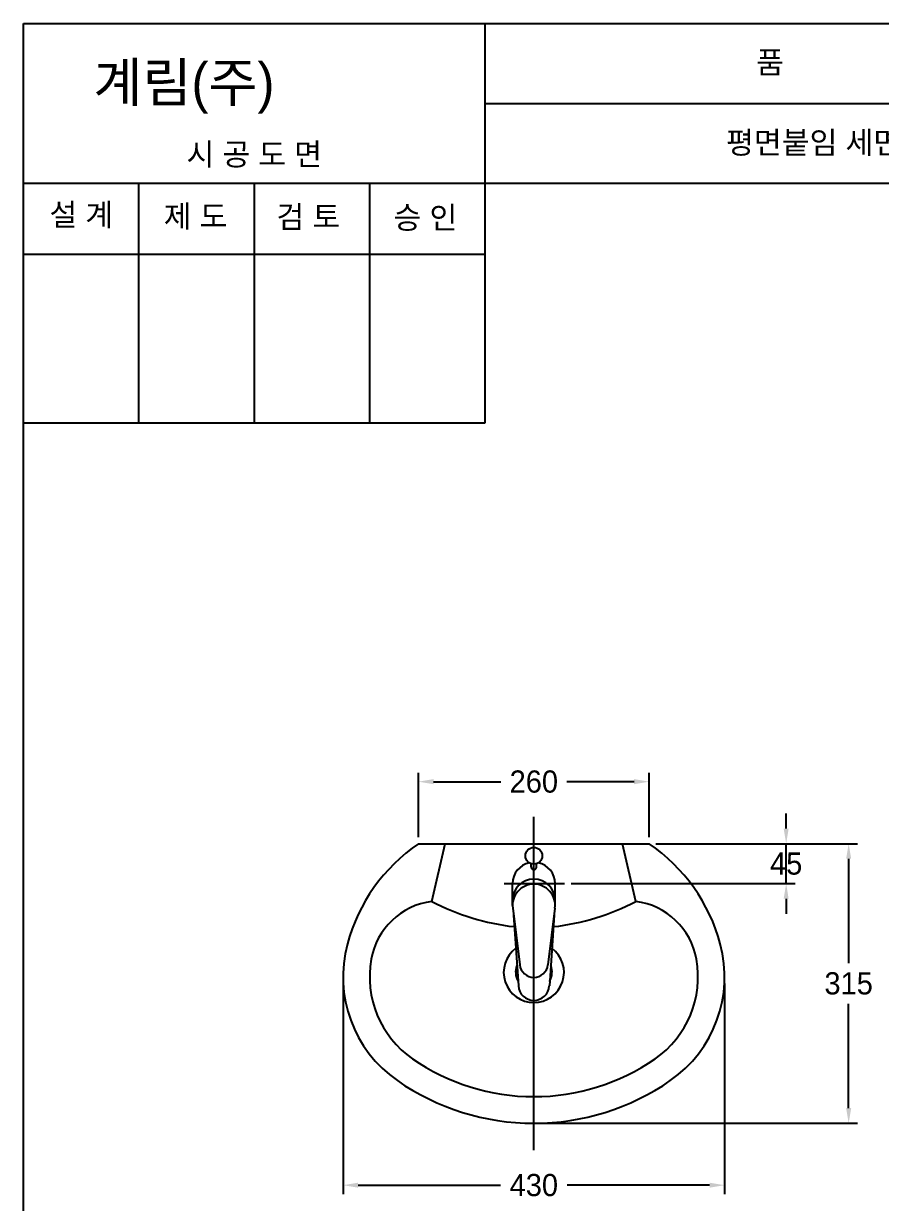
# Model space of a CAD drawing. Header units: millimetres. Extents: x 0 to 3750, y -67 to 2530.
# Drawn here: x 0 to 967, y 1200 to 2530 of the extents above; entities that cross this region are included whole.
import ezdxf
from ezdxf.enums import TextEntityAlignment as Align
from ezdxf.lldxf.tags import DXFTag

# ---------------------------------------------------------------- set-up
doc = ezdxf.new("R2010")
doc.units = ezdxf.units.MM
for name, color, linetype in [('TEXT', 7, 'Continuous'), ('내부선 및 부속', 4, 'Continuous'), ('도각라인', 7, 'Continuous'), ('외형선', 3, 'Continuous'), ('중심선', 1, 'DASHED'), ('치수선', 7, 'Continuous')]:
    doc.layers.add(name, color=color, linetype=linetype)
doc.styles.add('____', font='')
doc.styles.add('타이틀', font='H2GTRM.TTF', dxfattribs={"height": 25})
doc.styles.get('____').set_extended_font_data('굴림')
tags = doc.linetypes.add('DASHDOT', pattern=[70, 31, -13, 13, -13]).pattern_tags.tags
tags[10:11] = [DXFTag(74, 4), DXFTag(75, 0), DXFTag(340, '0'), DXFTag(46, 0.0), DXFTag(50, 0.0), DXFTag(44, 0.0), DXFTag(45, 0.0)]
tags[8:9] = [DXFTag(74, 4), DXFTag(75, 0), DXFTag(340, '0'), DXFTag(46, 0.0), DXFTag(50, 0.0), DXFTag(44, 0.0), DXFTag(45, 0.0)]
tags[6:7] = [DXFTag(74, 4), DXFTag(75, 0), DXFTag(340, '0'), DXFTag(46, 0.0), DXFTag(50, 0.0), DXFTag(44, 0.0), DXFTag(45, 0.0)]
tags[4:5] = [DXFTag(74, 4), DXFTag(75, 0), DXFTag(340, '0'), DXFTag(46, 0.0), DXFTag(50, 0.0), DXFTag(44, 0.0), DXFTag(45, 0.0)]
tags = doc.linetypes.add('DASHED', pattern=[25.72, 12.86, -12.86]).pattern_tags.tags
tags[6:7] = [DXFTag(74, 4), DXFTag(75, 0), DXFTag(340, '0'), DXFTag(46, 0.0), DXFTag(50, 0.0), DXFTag(44, 0.0), DXFTag(45, 0.0)]
tags[4:5] = [DXFTag(74, 4), DXFTag(75, 0), DXFTag(340, '0'), DXFTag(46, 0.0), DXFTag(50, 0.0), DXFTag(44, 0.0), DXFTag(45, 0.0)]
doc.dimstyles.new('MSADIM', dxfattribs={"dimtxt": 33, "dimasz": 17, "dimexe": 10, "dimexo": 7.5, "dimgap": 10, "dimtad": 0, "dimtih": 1, "dimtoh": 1, "dimdec": 0, "dimzin": 1, "dimdsep": 46, "dimtxsty": '____', "dimcen": 11.25, "dimadec": 0, "dimazin": 0, "dimtfac": 1, "dimtdec": 0, "dimtix": 1, "dimtmove": 0, "dimatfit": 3, "dimfxl": 0, "dimtolj": 1, "dimtzin": 1, "dimarcsym": 0})

# ---------------------------------------------------------------- blocks, each defined once
blk = doc.blocks.new('*D39')
at = {"layer": '치수선', "color": 0, "linetype": 'Continuous', "lineweight": -2}
for p, q in [((444.9, 1613.3), (444.9, 1685.7)), ((461.9, 1675.7), (537.6, 1675.7)), ((687.9, 1675.7), (612.2, 1675.7)), ((704.9, 1613.3), (704.9, 1685.7))]:
    blk.add_line(p, q, dxfattribs=at)
at = {"layer": '치수선', "color": 0, "linetype": 'Continuous'}
for points in [[(461.9, 1678.6), (461.9, 1672.9), (444.9, 1675.7)], [(687.9, 1678.6), (687.9, 1672.9), (704.9, 1675.7)]]:
    blk.add_solid(points, dxfattribs=at)
at = {"layer": '치수선', "color": 0, "linetype": 'Continuous', "insert": (574.9, 1675.7), "char_height": 25, "attachment_point": 5, "style": '____'}
blk.add_mtext('\\A1;260', dxfattribs=at)
blk = doc.blocks.new('*D40')
at = {"layer": '치수선', "color": 0, "linetype": 'Continuous', "lineweight": -2}
for p, q in [((712.4, 1605.8), (939.6, 1605.8)), ((929.6, 1588.8), (929.6, 1471.1)), ((929.6, 1307.8), (929.6, 1425.4)), ((582.4, 1290.8), (939.6, 1290.8))]:
    blk.add_line(p, q, dxfattribs=at)
at = {"layer": '치수선', "color": 0, "linetype": 'Continuous'}
for points in [[(926.8, 1588.8), (932.5, 1588.8), (929.6, 1605.8)], [(926.8, 1307.8), (932.5, 1307.8), (929.6, 1290.8)]]:
    blk.add_solid(points, dxfattribs=at)
at = {"layer": '치수선', "color": 0, "linetype": 'Continuous', "insert": (929.6, 1448.3), "char_height": 25, "attachment_point": 5, "style": '____'}
blk.add_mtext('\\A1;315', dxfattribs=at)
blk = doc.blocks.new('*D41')
at = {"layer": '치수선', "color": 0, "linetype": 'Continuous', "lineweight": -2}
for p, q in [((859.2, 1622.8), (859.2, 1639.8)), ((712.4, 1605.8), (869.2, 1605.8)), ((859.2, 1560.8), (859.2, 1605.8)), ((616.9, 1560.8), (869.2, 1560.8)), ((859.2, 1543.8), (859.2, 1526.8))]:
    blk.add_line(p, q, dxfattribs=at)
at = {"layer": '치수선', "color": 0, "linetype": 'Continuous'}
for points in [[(856.4, 1622.8), (862, 1622.8), (859.2, 1605.8)], [(856.4, 1543.8), (862, 1543.8), (859.2, 1560.8)]]:
    blk.add_solid(points, dxfattribs=at)
at = {"layer": '치수선', "color": 0, "linetype": 'Continuous', "insert": (859.2, 1583.3), "char_height": 25, "attachment_point": 5, "style": '____'}
blk.add_mtext('\\A1;45', dxfattribs=at)
blk = doc.blocks.new('*D42')
at = {"layer": '치수선', "color": 0, "linetype": 'Continuous', "lineweight": -2}
for p, q in [((359.9, 1448.3), (359.9, 1211)), ((789.9, 1448.3), (789.9, 1211)), ((376.9, 1221), (537.3, 1221)), ((772.9, 1221), (612.6, 1221))]:
    blk.add_line(p, q, dxfattribs=at)
at = {"layer": '치수선', "color": 0, "linetype": 'Continuous'}
for points in [[(376.9, 1223.8), (376.9, 1218.2), (359.9, 1221)], [(772.9, 1223.8), (772.9, 1218.2), (789.9, 1221)]]:
    blk.add_solid(points, dxfattribs=at)
at = {"layer": '치수선', "color": 0, "linetype": 'Continuous', "insert": (574.9, 1221), "char_height": 25, "attachment_point": 5, "style": '____'}
blk.add_mtext('\\A1;430', dxfattribs=at)

msp = doc.modelspace()

# ---------------------------------------------------------------- linework, layer by layer
at = {"layer": '내부선 및 부속', "linetype": 'Continuous'}
for p, q in [((459.9, 1540.8), (474.9, 1605.8)), ((689.9, 1540.8), (674.9, 1605.8)), ((571.9, 1579.7), (571.9, 1583.3)), ((577.9, 1579.7), (577.9, 1583.3)), ((550.9, 1536.2), (550.9, 1560.8)), ((598.9, 1536.2), (598.9, 1560.8)), ((551.1, 1533.3), (559, 1469.2)), ((598.7, 1533.3), (590.8, 1469.2)), ((552.1, 1525.4), (557.5, 1445.7)), ((597.8, 1525.4), (592.4, 1445.7)), ((591.2, 1440.3), (591.2, 1440.3))]:
    msp.add_line(p, q, dxfattribs=at)
msp.add_circle((574.9, 1592.2), 9.44, dxfattribs=at)
for centre, radius, start, end in [((574.9, 1560.8), 24, 102.0723, 180), ((574.9, 1560.8), 24, 0, 77.9277), ((574.9, 1542), 24, 90, 180), ((574.9, 1536.2), 24, 90.0001, 187.0619), ((574.9, 1542), 24, 0, 90), ((574.9, 1536.2), 24, 352.9381, 90), ((574.9, 1460.8), 34, 126.7037, 53.2962), ((574.9, 1460.8), 20.5, 157.9494, 209.774), ((574.9, 1471.2), 16, 187.0614, 270), ((574.9, 1471.2), 16, 270, 352.9386), ((574.9, 1460.8), 20.5, 330.2264, 22.0503), ((574.9, 1446.8), 17.5, 183.8617, 270), ((574.9, 1446.8), 17.5, 270, 356.1383)]:
    msp.add_arc(centre, radius, start, end, dxfattribs=at)
msp.add_rational_spline([(571.9, 1579.7), (571.9, 1576.7), (574.9, 1576.7), (577.9, 1576.7), (577.9, 1579.7)], [1, 0.707106781187, 1, 0.707106844466, 0.999999873441], degree=2, knots=[1.570796, 1.570796, 1.570796, 3.141593, 3.141593, 4.712389, 4.712389, 4.712389], dxfattribs=at)
for points in [[(551.1, 1538.4), (551.1, 1538.4), (551.1, 1538.4)], [(598.7, 1538.4), (598.7, 1538.4), (598.7, 1538.4)]]:
    msp.add_rational_spline(points, [0.951478400245, 0.951479795366, 0.951481190022], degree=2, dxfattribs=at)
at = {"layer": '도각라인', "color": 7}
for p, q in [((0, 0), (0, 2530)), ((0, 2530), (1800, 2530)), ((520, 2080), (520, 2530)), ((520, 2440), (1800, 2440)), ((0, 2350), (1800, 2350)), ((130, 2080), (130, 2350)), ((260, 2080), (260, 2350)), ((390, 2080), (390, 2350)), ((0, 2270), (520, 2270)), ((0, 2080), (520, 2080))]:
    msp.add_line(p, q, dxfattribs=at)
at = {"layer": '외형선', "linetype": 'Continuous'}
msp.add_line((444.9, 1605.8), (704.9, 1605.8), dxfattribs=at)
for centre, radius, start, end in [((557.9, 1440.8), 200, 124.4075, 164.9311), ((591.9, 1440.8), 200, 15.0688, 55.5925), ((470.4, 1461.5), 80, 97.5462, 169.8399), ((581.2, 1770.8), 260, 242.2042, 263.7727), ((568.7, 1770.8), 260, 276.2273, 297.7958), ((679.4, 1461.5), 80, 10.1601, 82.4538), ((502.2, 1455.8), 142.3, 164.9312, 235.292), ((647.6, 1455.8), 142.3, 304.7081, 15.0689), ((502.2, 1455.8), 112.3, 169.8399, 235.2919), ((647.6, 1455.8), 112.3, 304.7081, 10.1601), ((574.9, 1560.8), 240, 235.2919, 270), ((574.9, 1560.8), 240, 270, 304.7081), ((574.9, 1560.8), 270, 235.2919, 270), ((574.9, 1560.8), 270, 270, 304.7081)]:
    msp.add_arc(centre, radius, start, end, dxfattribs=at)
at = {"layer": '중심선', "linetype": 'DASHDOT'}
for p, q in [((574.9, 1260.5), (574.9, 1636.2)), ((541.4, 1560.8), (609.4, 1560.8))]:
    msp.add_line(p, q, dxfattribs=at)

# ---------------------------------------------------------------- texts
at = {"layer": 'TEXT', "style": '타이틀'}
for s, p in [('품             명', (915.7, 2486.4)), ('평면붙임 세면기', (905.8, 2396)), ('시 공 도 면', (259.9, 2382.7)), ('설 계', (65, 2314.6)), ('제 도', (193.8, 2312.9)), ('검 토', (320.8, 2312.3)), ('승 인', (452.7, 2311.4))]:
    msp.add_text(s, height=25, dxfattribs=at).set_placement(p, align=Align.MIDDLE_CENTER)
msp.add_text('계림(주)', height=44, dxfattribs=at).set_placement((78.7, 2441.8))

# ---------------------------------------------------------------- dimensions: what is measured, and where the dimension line sits
at = {"layer": '치수선', "linetype": 'Continuous'}
for base, p1, p2, picture, middle in [((704.9, 1675.7), (444.9, 1605.8), (704.9, 1605.8), '*D39', (574.9, 1675.7)), ((789.9, 1221), (359.9, 1455.8), (789.9, 1455.8), '*D42', (574.9, 1221))]:
    dim = msp.add_linear_dim(base=base, p1=p1, p2=p2, dimstyle='MSADIM', override={"dimtxt": 25}, dxfattribs=at)
    dim.commit()
    dim.dimension.update_dxf_attribs({"geometry": picture, "text_midpoint": middle, "dimtype": 160})
dim = msp.add_linear_dim(base=(859.2, 1605.8), p1=(609.4, 1560.8), p2=(704.9, 1605.8), angle=90, dimstyle='MSADIM', override={"dimtxt": 25}, dxfattribs=at)
dim.commit()
dim.dimension.update_dxf_attribs({"geometry": '*D41', "text_midpoint": (859.2, 1583.3)})
dim = msp.add_linear_dim(base=(929.6, 1605.8), p1=(574.9, 1290.8), p2=(704.9, 1605.8), angle=90, dimstyle='MSADIM', override={"dimtxt": 25}, dxfattribs=at)
dim.commit()
dim.dimension.update_dxf_attribs({"geometry": '*D40', "text_midpoint": (929.6, 1448.3), "dimtype": 160})

doc.saveas('drawing.dxf')
